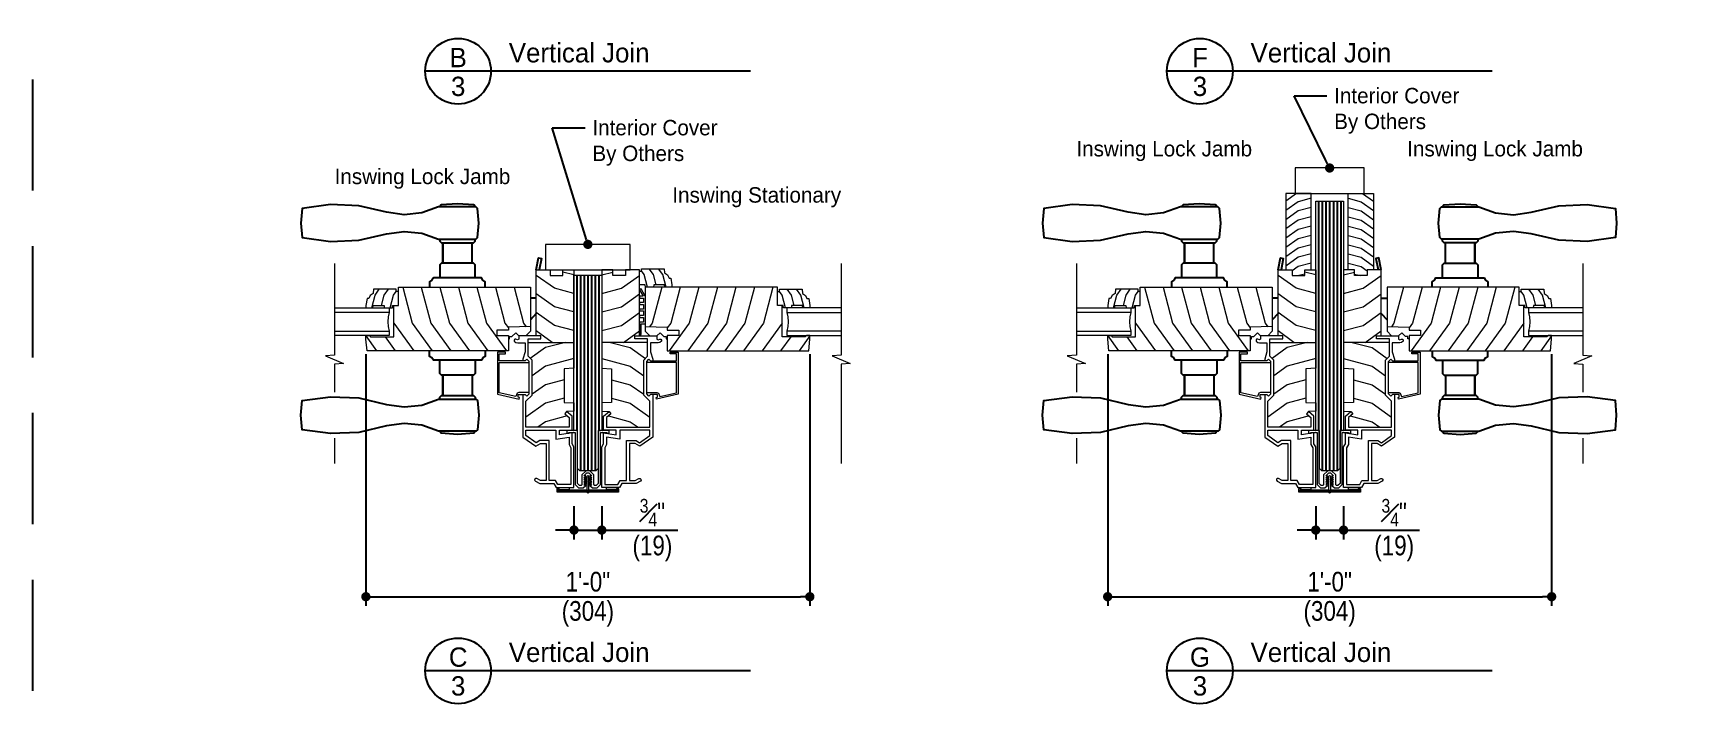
# Model space of a CAD drawing. Extents: x 0 to 204, y 0 to 88.
# Drawn here: x 68 to 112.33, y 30.95 to 49.26 of the extents above; entities that cross this region are included whole.
import ezdxf
from ezdxf.enums import TextEntityAlignment as Align

# ---------------------------------------------------------------- set-up
doc = ezdxf.new("R2010")
doc.units = 0
doc.header["$LTSCALE"] = 6
doc.header["$MEASUREMENT"] = 0
doc.linetypes.add('DASHED', pattern=[0.75, 0.5, -0.25])
doc.layers.get('0').update_dxf_attribs({"linetype": 'CONTINUOUS'})
doc.layers.get('Defpoints').update_dxf_attribs({"linetype": 'CONTINUOUS'})
for name, color, linetype in [('A-ANNO-DIMS', 3, 'CONTINUOUS'), ('A-ANNO-TEXT', 4, 'CONTINUOUS'), ('A-DETL-MBND', 8, 'CONTINUOUS')]:
    doc.layers.add(name, color=color, linetype=linetype)
doc.layers.add('A-DETL-MCUT', color=6, linetype='CONTINUOUS', lineweight=20)
doc.layers.add('A-DETL-PATT', color=8, linetype='CONTINUOUS', lineweight=5)
doc.layers.add('PLOT VIEW', color=1, linetype='DASHED', plot=False)
doc.styles.add('ADF Text', font='FRABK.TTF', dxfattribs={"width": 0.85})
doc.dimstyles.new('1 1_2 inches equals 1 foot', dxfattribs={"dimtxt": 0.53125, "dimasz": 0.25, "dimexe": 0.25, "dimexo": 0.5, "dimgap": 0.125, "dimtad": 1, "dimdec": 6, "dimzin": 3, "dimdsep": 46, "dimlunit": 4, "dimtxsty": 'ADF Text', "dimblk": 'DOT', "dimcen": 0, "dimclrd": 256, "dimclre": 256, "dimclrt": 256, "dimadec": 0, "dimazin": 0, "dimtfac": 0.7, "dimtdec": 6, "dimtix": 1, "dimtmove": 0, "dimatfit": 0, "dimldrblk": 'DOT', "dimfxl": 0, "dimfrac": 1, "dimtolj": 1, "dimtzin": 4, "dimlwd": -1, "dimlwe": -1, "dimarcsym": 0})

# ---------------------------------------------------------------- blocks, each defined once
blk = doc.blocks.new('Breakline With Space 1')
at = {"layer": 'A-DETL-MCUT'}
for points in [[(0, 2.593), (0, 0.124), (-0.244, 0.102), (0.244, -0.102), (0, -0.124), (0, -0.876)], [(0, -2.123), (0, -2.802)]]:
    blk.add_lwpolyline(points, dxfattribs=at)
blk = doc.blocks.new('400 Series Doors 4.5625 LVL')
at = {"layer": 'A-DETL-MBND'}
for p, q in [((0, 0.2), (-5.275, 0.2)), ((0, 0.1), (-5.275, 0.1)), ((0, 0), (-5.275, 0)), ((0, 0.3), (-4.187, 0.3)), ((0, -0.1), (-5.275, -0.1)), ((0, -0.2), (-5.275, -0.2)), ((0, -0.3), (-4.187, -0.3))]:
    blk.add_line(p, q, dxfattribs=at)
at = {"layer": 'A-DETL-MCUT'}
blk.add_line((-5.814, -0.796), (-5.814, -0.811), dxfattribs=at)
for points in [[(-5.766, -0.781, -1), (-5.766, -0.828), (-5.849, -0.828, -0.414214), (-5.856, -0.821), (-5.856, -0.029, 0.346802), (-5.862, -0.022, -0.78843), (-5.862, 0.022, 0.346802), (-5.856, 0.029), (-5.856, 0.821, -0.414214), (-5.849, 0.828), (-5.766, 0.828, -1), (-5.766, 0.781)], [(-5.623, 0.02, 0.667674), (-5.62, 0.033), (-5.637, 0.045, -1), (-5.62, 0.069), (-5.551, 0.02)], [(-5.514, 0.02, 0.667674), (-5.511, 0.033), (-5.528, 0.045, -1), (-5.511, 0.069), (-5.442, 0.02)], [(-5.623, -0.02, -0.667674), (-5.62, -0.033), (-5.637, -0.045, 1), (-5.62, -0.069), (-5.551, -0.02)], [(-5.514, -0.02, -0.667674), (-5.511, -0.033), (-5.528, -0.045, 1), (-5.511, -0.069), (-5.442, -0.02)]]:
    blk.add_lwpolyline(points, format="xyb", dxfattribs=at)
for points in [[(-5.815, -0.796), (-5.815, 0.797, 1), (-5.846, 0.797), (-5.846, -0.796, 1)], [(-5.766, -0.781, -1), (-5.766, -0.818), (-5.808, -0.818, -0.414214), (-5.814, -0.811), (-5.814, 0.811, -0.414214), (-5.807, 0.818), (-5.766, 0.818, -1), (-5.766, 0.781), (-5.789, 0.781), (-5.789, 0.027, 0.414214), (-5.782, 0.02), (-5.426, 0.02, -1), (-5.426, -0.02), (-5.782, -0.02, 0.414214), (-5.789, -0.027), (-5.789, -0.781), (-5.785, -0.781)], [(-4.212, 0.28, 0.414214), (-4.187, 0.305), (-4.187, 0.375), (-4.197, 0.375), (-4.187, 0.387), (-4.187, 0.545, 0.414214), (-4.212, 0.57), (-4.242, 0.57, 0.414214), (-4.267, 0.545), (-4.267, 0.51), (-4.247, 0.51), (-4.247, 0.387), (-4.237, 0.375), (-4.247, 0.375), (-4.247, 0.34), (-5.646, 0.34), (-5.736, 0.25), (-5.736, 0.128), (-5.675, 0.057, 0.69689), (-5.666, 0.06), (-5.666, 0.105), (-5.625, 0.057, 0.69689), (-5.616, 0.06), (-5.616, 0.105), (-5.575, 0.057, 0.69689), (-5.566, 0.06), (-5.566, 0.105), (-5.525, 0.057, 0.69689), (-5.516, 0.06), (-5.516, 0.105), (-5.475, 0.057, 0.69689), (-5.466, 0.06), (-5.466, 0.105), (-5.425, 0.057, 0.69689), (-5.416, 0.06), (-5.416, 0.105), (-5.336, 0.025), (-5.336, -0.025), (-5.416, -0.105), (-5.416, -0.06, 0.69689), (-5.425, -0.057), (-5.466, -0.105), (-5.466, -0.06, 0.69689), (-5.475, -0.057), (-5.516, -0.105), (-5.516, -0.06, 0.69689), (-5.525, -0.057), (-5.566, -0.105), (-5.566, -0.06, 0.69689), (-5.575, -0.057), (-5.616, -0.105), (-5.616, -0.06, 0.69689), (-5.625, -0.057), (-5.666, -0.105), (-5.666, -0.06, 0.69689), (-5.675, -0.057), (-5.736, -0.128), (-5.736, -0.25), (-5.646, -0.34), (-4.247, -0.34), (-4.247, -0.375), (-4.237, -0.375), (-4.247, -0.387), (-4.247, -0.51), (-4.267, -0.51), (-4.267, -0.545, 0.414214), (-4.242, -0.57), (-4.212, -0.57, 0.414214), (-4.187, -0.545), (-4.187, -0.387), (-4.197, -0.375), (-4.187, -0.375), (-4.187, -0.305, 0.414214), (-4.212, -0.28), (-5.621, -0.28), (-5.676, -0.225), (-5.676, -0.19, -0.414214), (-5.651, -0.165), (-5.391, -0.165), (-5.276, -0.05), (-5.276, 0.05), (-5.391, 0.165), (-5.651, 0.165, -0.414214), (-5.676, 0.19), (-5.676, 0.225), (-5.621, 0.28)]]:
    blk.add_lwpolyline(points, format="xyb", close=True, dxfattribs=at)
for points in [[(-5.731, 0.506), (-5.789, 0.506), (-5.789, 0.781), (-5.731, 0.781)], [(-4.187, 0.278), (-4.187, 0.375), (0, 0.375), (0, -0.375), (-4.187, -0.375), (-4.187, -0.278), (-5.212, -0.278), (-5.275, -0.215), (-5.275, 0.215), (-5.212, 0.278)], [(-5.731, -0.781), (-5.789, -0.781), (-5.789, -0.506), (-5.731, -0.506)]]:
    blk.add_lwpolyline(points, close=True, dxfattribs=at)
blk.add_lwpolyline([(-4.187, -0.28), (-4.187, -0.34)], dxfattribs=at)
blk = doc.blocks.new('3_4 Glass-flat-4')
at = {"layer": 'A-DETL-MCUT'}
for p, q in [((0, -0.125), (1.469, -0.125)), ((1.469, -0.625), (0, -0.625))]:
    blk.add_line(p, q, dxfattribs=at)
blk.add_lwpolyline([(1.469, 0), (0, 0), (0, -0.125), (0.027, -0.247), (0.036, -0.375), (0.027, -0.503), (0, -0.625), (0, -0.75), (1.469, -0.75)], dxfattribs=at)
at = {"layer": 'A-DETL-MCUT', "const_width": 0.0000001}
for points in [[(0.186, -0.625), (0.186, -0.586), (0.067, -0.538), (0.067, -0.212), (0.186, -0.164), (0.186, -0.125)], [(0.375, -0.125), (0.375, -0.625)]]:
    blk.add_lwpolyline(points, dxfattribs=at)
blk = doc.blocks.new('400 Series Door Glass Stop-flat-5')
at = {"layer": 'A-DETL-MCUT'}
blk.add_lwpolyline([(0.758, -0.102), (0.797, -0.19), (0.844, -0.19), (0.875, -0.376), (0.875, -0.438), (0.684, -0.438), (0.679, -0.376), (0.383, -0.376), (0.378, -0.438), (0.161, -0.438), (0.156, -0.376), (0, -0.376), (0, 0), (0.057, 0), (0.057, 0.062), (0.667, 0.062), (0.677, -0.048), (0.758, -0.102)], dxfattribs=at)
at = {"layer": 'A-DETL-PATT'}
for points in [[(0.218, -0.438), (0.128, -0.097), (0.057, 0.002)], [(0.451, -0.376), (0.378, -0.097), (0.264, 0.062)], [(0.718, -0.438), (0.628, -0.097), (0.514, 0.062)]]:
    blk.add_lwpolyline(points, dxfattribs=at)
blk = doc.blocks.new('400 Series Inswing Stile Rail')
at = {"layer": 'A-DETL-MCUT'}
blk.add_lwpolyline([(3.688, -1.337), (3.688, -0.494), (3.563, -0.494), (3.563, 0), (0, 0), (0, -1.063), (0.594, -1.073), (0.594, -1.157), (0.907, -1.162), (0.907, -1.301), (0.594, -1.306), (0.594, -1.719), (4.407, -1.719), (4.438, -1.4), (4.438, -1.306), (4.344, -1.306), (4.313, -1.337)], close=True, dxfattribs=at)
blk.add_lwpolyline([(0, -1.063), (0, -1.188), (0.123, -1.313), (0.313, -1.313), (0.398, -1.227), (0.5, -1.331), (0.563, -1.331), (0.563, -1.393), (0.594, -1.393)], dxfattribs=at)
at = {"layer": 'A-DETL-PATT'}
for points in [[(0.444, 0), (0.188, -0.965), (0.117, -1.065)], [(0.944, 0), (0.688, -0.965), (0.594, -1.097)], [(1.444, 0), (1.188, -0.965), (0.649, -1.719)], [(1.944, 0), (1.688, -0.965), (1.149, -1.719)], [(2.444, 0), (2.188, -0.965), (1.649, -1.719)], [(2.944, 0), (2.688, -0.965), (2.149, -1.719)], [(3.444, 0), (3.188, -0.965), (2.649, -1.719)], [(3.688, -0.965), (3.149, -1.719)], [(4.438, -1.315), (4.149, -1.719)], [(3.922, -1.337), (3.649, -1.719)]]:
    blk.add_lwpolyline(points, dxfattribs=at)
at = {"layer": 'A-DETL-MCUT'}
for name, p in [('400 Series Door Glass Stop-flat-5', (3.563, -0.118)), ('3_4 Glass-flat-4', (3.813, -0.556))]:
    blk.add_blockref(name, p, dxfattribs=at)
blk = doc.blocks.new('400 Series Stile Rail-flat-2')
at = {"layer": 'A-DETL-MCUT'}
for points in [[(-0.156, -1.313), (-0.156, 0.469), (-0.532, 0.469), (-0.532, 0.313), (-0.874, 0.313), (-0.874, 0.469), (-1.172, 0.469), (-1.172, -2.186), (-0.906, -2.2), (-0.906, -3.107), (-1.172, -3.121), (-1.172, -3.341), (-0.974, -3.356)], [(0.203, -2.89), (0.203, -4.044), (-0.148, -4.289), (-0.27, -4.219), (-0.422, -4.219), (-0.422, -5.219), (-0.27, -5.219), (-0.171, -5.162), (-0.14, -5.157), (-0.115, -5.176), (-0.112, -5.207), (-0.131, -5.231), (-0.248, -5.299), (-0.629, -5.299), (-0.691, -5.406), (-1.172, -5.406), (-1.172, -4.309), (-1.122, -4.223), (-1.122, -3.929), (-0.785, -3.982), (-0.785, -3.855), (-1.122, -3.855), (-1.122, -3.475), (-0.974, -3.356), (-0.924, -3.419), (-1.042, -3.513), (-1.042, -3.779), (0.123, -3.779), (0.123, -3.071), (-0.041, -2.908), (-0.041, -1.967), (0.063, -1.864), (0.063, -1.393), (-0.281, -1.393), (-0.281, -1.313), (0.313, -1.313), (0.313, -1.403), (0.347, -1.423), (0.392, -1.397), (0.423, -1.397), (0.438, -1.424), (0.438, -1.452), (0.393, -1.489), (0.344, -1.5), (0.143, -1.5), (0.143, -1.744), (0.203, -1.938), (0.203, -1.984)], [(0.063, -1.487), (-1.172, -1.487)], [(0.039, -2.843), (0.315, -2.843), (0.358, -2.861), (0.394, -2.951), (0.844, -2.85), (0.844, -2.031), (0.039, -2.031), (0.039, -2), (0.101, -1.939), (0.146, -1.984), (0.844, -1.984), (0.844, -1.797), (0.672, -1.797), (0.672, -1.75), (0.891, -1.75), (0.891, -2.887), (0.307, -3.019), (0.298, -2.976), (0.328, -2.969), (0.328, -2.89), (0.146, -2.89), (0.101, -2.936), (0.039, -2.875), (0.039, -2.031)]]:
    blk.add_lwpolyline(points, dxfattribs=at)
blk.add_lwpolyline([(-0.675, -5.219), (-0.502, -5.219), (-0.502, -4.139), (-0.248, -4.139), (-0.152, -4.195), (0.123, -4.002), (0.123, -3.859), (-0.685, -3.859), (-0.685, -4.099), (-1.042, -4.043), (-1.042, -4.244), (-1.092, -4.331), (-1.092, -5.326), (-0.737, -5.326)], close=True, dxfattribs=at)
at = {"layer": 'A-DETL-PATT'}
for points in [[(-1.172, 0.332), (-0.874, 0.411)], [(-1.172, -0.168), (-0.643, -0.028), (-0.156, 0.32)], [(-1.172, -0.668), (-0.643, -0.528), (-0.156, -0.18)], [(-1.172, -1.168), (-0.643, -1.028), (-0.156, -0.68)], [(-0.585, -1.487), (-0.156, -1.18)], [(-0.94, -1.487), (-0.404, -1.629), (0.005, -1.921)], [(-1.172, -1.925), (-0.404, -2.129), (-0.041, -2.389)], [(-0.906, -2.496), (-0.404, -2.629), (-0.041, -2.889)], [(-0.906, -2.996), (-0.404, -3.129), (0.123, -3.506)], [(-0.992, -3.473), (-0.404, -3.629), (-0.194, -3.779)]]:
    blk.add_lwpolyline(points, dxfattribs=at)
at = {"layer": 'A-DETL-MCUT'}
blk.add_blockref('400 Series Inswing Stile Rail', (0, 0), dxfattribs=at)
blk = doc.blocks.new('400 Series Door Glass Stop-flat-6')
at = {"layer": 'A-DETL-MCUT'}
blk.add_lwpolyline([(0.758, -0.102), (0.797, -0.19), (0.844, -0.19), (0.875, -0.376), (0.875, -0.438), (0.684, -0.438), (0.679, -0.376), (0.383, -0.376), (0.378, -0.438), (0.161, -0.438), (0.156, -0.376), (0, -0.376), (0, 0), (0.057, 0), (0.057, 0.062), (0.667, 0.062), (0.677, -0.048), (0.758, -0.102)], dxfattribs=at)
at = {"layer": 'A-DETL-PATT'}
for points in [[(0.218, -0.438), (0.128, -0.097), (0.057, 0.002)], [(0.451, -0.376), (0.378, -0.097), (0.264, 0.062)], [(0.718, -0.438), (0.628, -0.097), (0.514, 0.062)]]:
    blk.add_lwpolyline(points, dxfattribs=at)
blk = doc.blocks.new('400 Series Inswing Door Stat. Frame-flat-1')
at = {"layer": 'A-DETL-MCUT'}
blk.add_lwpolyline([(1.172, -0.709), (1.059, -0.513), (1.016, -0.538), (1.115, -0.71), (1.016, -0.71), (1.016, -0.76), (1.123, -0.76), (1.123, -0.885), (1.016, -0.885), (1.016, -0.935), (1.123, -0.935), (1.123, -1.06), (1.016, -1.06), (1.016, -1.11), (1.123, -1.11), (1.123, -1.235), (1.016, -1.235), (1.016, -1.285), (1.123, -1.285), (1.123, -1.41), (1.016, -1.41), (1.016, -1.745), (1.066, -1.745), (1.066, -1.46), (1.172, -1.46)], dxfattribs=at)
for name, p in [('400 Series Stile Rail-flat-2', (1.172, -0.469)), ('400 Series Door Glass Stop-flat-6', (1.016, -0.031))]:
    blk.add_blockref(name, p, dxfattribs=at)
blk = doc.blocks.new('Breakline 1')
at = {"layer": 'A-DETL-MCUT'}
blk.add_lwpolyline([(2.593, 0), (0.124, 0), (0.102, 0.244), (-0.102, -0.244), (-0.124, 0), (-2.802, 0)], dxfattribs=at)
blk = doc.blocks.new('_DOT')
at = {"color": 0, "linetype": 'ByBlock'}
blk.add_line((-0.5, 0), (-1, 0), dxfattribs=at)
at = {"color": 0, "linetype": 'ByBlock', "const_width": 0.5}
blk.add_lwpolyline([(-0.25, 0, 1), (0.25, 0, 1)], format="xyb", close=True, dxfattribs=at)
blk = doc.blocks.new('*D98')
at = {"layer": 'A-ANNO-DIMS', "linetype": 'ByBlock', "transparency": 16777216}
for p, q in [((82.589, 36.486), (82.589, 35.59)), ((83.339, 36.486), (83.339, 35.59)), ((82.339, 35.84), (82.089, 35.84)), ((82.589, 35.84), (83.339, 35.84)), ((83.589, 35.84), (85.39, 35.84))]:
    blk.add_line(p, q, dxfattribs=at)
at = {"layer": 'Defpoints', "color": 0, "transparency": 16777216}
for p in [(82.589, 36.986), (83.339, 36.986), (83.339, 35.84)]:
    blk.add_point(p, dxfattribs=at)
at = {"layer": 'A-ANNO-DIMS', "transparency": 16777216, "xscale": 0.25, "yscale": 0.25, "zscale": 0.25}
blk.add_blockref('_DOT', (82.589, 35.84), dxfattribs=at)
at = {"layer": 'A-ANNO-DIMS', "transparency": 16777216, "xscale": 0.25, "yscale": 0.25, "zscale": 0.25, "rotation": 180}
blk.add_blockref('_DOT', (83.339, 35.84), dxfattribs=at)
at = {"layer": 'A-ANNO-DIMS', "transparency": 16777216, "insert": (84.704, 35.84), "char_height": 0.53125, "attachment_point": 5, "style": 'ADF Text'}
blk.add_mtext('\\A1;{\\H0.700000x;\\S3#4;}"\\P\\f [;\\fFranklin Gothic Book;(19)\\f]', dxfattribs=at)
blk = doc.blocks.new('*D99')
at = {"layer": 'A-ANNO-DIMS', "linetype": 'ByBlock', "transparency": 16777216}
for p, q in [((76.979, 40.586), (76.979, 33.792)), ((88.949, 40.586), (88.949, 33.792)), ((77.229, 34.042), (88.699, 34.042))]:
    blk.add_line(p, q, dxfattribs=at)
at = {"layer": 'Defpoints', "color": 0, "transparency": 16777216}
for p in [(76.979, 41.086), (88.949, 41.086), (88.949, 34.042)]:
    blk.add_point(p, dxfattribs=at)
at = {"layer": 'A-ANNO-DIMS', "transparency": 16777216, "xscale": 0.25, "yscale": 0.25, "zscale": 0.25, "rotation": 180}
blk.add_blockref('_DOT', (76.979, 34.042), dxfattribs=at)
at = {"layer": 'A-ANNO-DIMS', "transparency": 16777216, "xscale": 0.25, "yscale": 0.25, "zscale": 0.25}
blk.add_blockref('_DOT', (88.949, 34.042), dxfattribs=at)
at = {"layer": 'A-ANNO-DIMS', "transparency": 16777216, "attachment_point": 5, "style": 'ADF Text'}
for s, insert, char_height in [('\\A1;1\'-0"', (82.964, 34.443), 0.5312), ('\\A1;\\f [;\\fFranklin Gothic Book;(304)\\f]', (82.964, 33.579), 0.53125)]:
    blk.add_mtext(s, dxfattribs=dict(at, insert=insert, char_height=char_height))
blk = doc.blocks.new('AW Mull Detail Tag')
at = {"layer": 'A-ANNO-TEXT'}
blk.add_line((8.771, 0), (0, 0), dxfattribs=at)
blk.add_circle((0.886, 0), 0.886, dxfattribs=at)
blk = doc.blocks.new('Vertical Join Tag')
at = {"layer": 'A-ANNO-TEXT'}
blk.add_blockref('AW Mull Detail Tag', (0, 0), dxfattribs=at)
at = {"layer": 'A-ANNO-TEXT', "insert": (2.254, 0.232), "char_height": 0.52083, "width": 7.63397, "attachment_point": 7, "line_spacing_factor": 1.04, "style": 'ADF Text'}
blk.add_mtext('{\\W1;Vertical Join}', dxfattribs=at)
blk = doc.blocks.new('400 Series Doors 6.5625 LVL')
at = {"layer": 'A-DETL-MBND'}
for p, q in [((0, 0.2), (-7.275, 0.2)), ((0, 0.1), (-7.275, 0.1)), ((0, 0), (-7.275, 0)), ((0, 0.3), (-6.187, 0.3)), ((0, -0.1), (-7.275, -0.1)), ((0, -0.2), (-7.275, -0.2)), ((0, -0.3), (-6.187, -0.3))]:
    blk.add_line(p, q, dxfattribs=at)
at = {"layer": 'A-DETL-MCUT'}
blk.add_line((-7.814, -0.796), (-7.814, -0.811), dxfattribs=at)
for points in [[(-7.766, -0.781, -1), (-7.766, -0.828), (-7.849, -0.828, -0.414214), (-7.856, -0.821), (-7.856, -0.029, 0.346802), (-7.862, -0.022, -0.78843), (-7.862, 0.022, 0.346802), (-7.856, 0.029), (-7.856, 0.821, -0.414214), (-7.849, 0.828), (-7.766, 0.828, -1), (-7.766, 0.781)], [(-7.623, 0.02, 0.667674), (-7.62, 0.033), (-7.637, 0.045, -1), (-7.62, 0.069), (-7.551, 0.02)], [(-7.514, 0.02, 0.667674), (-7.511, 0.033), (-7.528, 0.045, -1), (-7.511, 0.069), (-7.442, 0.02)], [(-7.623, -0.02, -0.667674), (-7.62, -0.033), (-7.637, -0.045, 1), (-7.62, -0.069), (-7.551, -0.02)], [(-7.514, -0.02, -0.667674), (-7.511, -0.033), (-7.528, -0.045, 1), (-7.511, -0.069), (-7.442, -0.02)]]:
    blk.add_lwpolyline(points, format="xyb", dxfattribs=at)
for points in [[(-7.815, -0.796), (-7.815, 0.797, 1), (-7.846, 0.797), (-7.846, -0.796, 1)], [(-7.766, -0.781, -1), (-7.766, -0.818), (-7.808, -0.818, -0.414214), (-7.814, -0.811), (-7.814, 0.811, -0.414214), (-7.807, 0.818), (-7.766, 0.818, -1), (-7.766, 0.781), (-7.789, 0.781), (-7.789, 0.027, 0.414214), (-7.782, 0.02), (-7.426, 0.02, -1), (-7.426, -0.02), (-7.782, -0.02, 0.414214), (-7.789, -0.027), (-7.789, -0.781), (-7.785, -0.781)], [(-6.212, 0.28, 0.414214), (-6.187, 0.305), (-6.187, 0.375), (-6.197, 0.375), (-6.187, 0.387), (-6.187, 0.545, 0.414214), (-6.212, 0.57), (-6.242, 0.57, 0.414214), (-6.267, 0.545), (-6.267, 0.51), (-6.247, 0.51), (-6.247, 0.387), (-6.237, 0.375), (-6.247, 0.375), (-6.247, 0.34), (-7.646, 0.34), (-7.736, 0.25), (-7.736, 0.128), (-7.675, 0.057, 0.69689), (-7.666, 0.06), (-7.666, 0.105), (-7.625, 0.057, 0.69689), (-7.616, 0.06), (-7.616, 0.105), (-7.575, 0.057, 0.69689), (-7.566, 0.06), (-7.566, 0.105), (-7.525, 0.057, 0.69689), (-7.516, 0.06), (-7.516, 0.105), (-7.475, 0.057, 0.69689), (-7.466, 0.06), (-7.466, 0.105), (-7.425, 0.057, 0.69689), (-7.416, 0.06), (-7.416, 0.105), (-7.336, 0.025), (-7.336, -0.025), (-7.416, -0.105), (-7.416, -0.06, 0.69689), (-7.425, -0.057), (-7.466, -0.105), (-7.466, -0.06, 0.69689), (-7.475, -0.057), (-7.516, -0.105), (-7.516, -0.06, 0.69689), (-7.525, -0.057), (-7.566, -0.105), (-7.566, -0.06, 0.69689), (-7.575, -0.057), (-7.616, -0.105), (-7.616, -0.06, 0.69689), (-7.625, -0.057), (-7.666, -0.105), (-7.666, -0.06, 0.69689), (-7.675, -0.057), (-7.736, -0.128), (-7.736, -0.25), (-7.646, -0.34), (-6.247, -0.34), (-6.247, -0.375), (-6.237, -0.375), (-6.247, -0.387), (-6.247, -0.51), (-6.267, -0.51), (-6.267, -0.545, 0.414214), (-6.242, -0.57), (-6.212, -0.57, 0.414214), (-6.187, -0.545), (-6.187, -0.387), (-6.197, -0.375), (-6.187, -0.375), (-6.187, -0.305, 0.414214), (-6.212, -0.28), (-7.621, -0.28), (-7.676, -0.225), (-7.676, -0.19, -0.414214), (-7.651, -0.165), (-7.391, -0.165), (-7.276, -0.05), (-7.276, 0.05), (-7.391, 0.165), (-7.651, 0.165, -0.414214), (-7.676, 0.19), (-7.676, 0.225), (-7.621, 0.28)]]:
    blk.add_lwpolyline(points, format="xyb", close=True, dxfattribs=at)
for points in [[(-7.731, 0.506), (-7.789, 0.506), (-7.789, 0.781), (-7.731, 0.781)], [(-6.187, 0.278), (-6.187, 0.375), (0, 0.375), (0, -0.375), (-6.187, -0.375), (-6.187, -0.278), (-7.212, -0.278), (-7.275, -0.215), (-7.275, 0.215), (-7.212, 0.278)], [(-7.731, -0.781), (-7.789, -0.781), (-7.789, -0.506), (-7.731, -0.506)]]:
    blk.add_lwpolyline(points, close=True, dxfattribs=at)
blk.add_lwpolyline([(-6.187, -0.28), (-6.187, -0.34)], dxfattribs=at)
blk = doc.blocks.new('400 Series DHG EJ')
at = {"layer": 'A-DETL-MCUT'}
blk.add_lwpolyline([(2.061, -0.165), (0, -0.165), (0, 0), (-0.156, 0), (-0.156, 0.342), (0, 0.342), (0, 0.515), (2.061, 0.515)], close=True, dxfattribs=at)
at = {"layer": 'A-DETL-PATT'}
for points in [[(0.18, 0.515), (0.089, 0.165), (-0.029, 0)], [(0.428, 0.515), (0.339, 0.165), (0.103, -0.165)], [(0.679, 0.515), (0.589, 0.165), (0.353, -0.165)], [(0.93, 0.515), (0.839, 0.165), (0.603, -0.165)], [(1.18, 0.515), (1.089, 0.165), (0.853, -0.165)], [(1.43, 0.515), (1.339, 0.165), (1.103, -0.165)], [(1.68, 0.515), (1.589, 0.165), (1.353, -0.165)], [(1.93, 0.515), (1.839, 0.165), (1.603, -0.165)], [(-0.115, 0.342), (-0.156, 0.184)], [(2.061, 0.125), (1.853, -0.165)]]:
    blk.add_lwpolyline(points, dxfattribs=at)
blk = doc.blocks.new('*D116')
at = {"layer": 'A-ANNO-DIMS', "linetype": 'ByBlock', "transparency": 16777216}
for p, q in [((102.589, 36.486), (102.589, 35.59)), ((103.339, 36.486), (103.339, 35.59)), ((102.339, 35.84), (102.089, 35.84)), ((102.589, 35.84), (103.339, 35.84)), ((103.589, 35.84), (105.39, 35.84))]:
    blk.add_line(p, q, dxfattribs=at)
at = {"layer": 'Defpoints', "color": 0, "transparency": 16777216}
for p in [(102.589, 36.986), (103.339, 36.986), (103.339, 35.84)]:
    blk.add_point(p, dxfattribs=at)
at = {"layer": 'A-ANNO-DIMS', "transparency": 16777216, "xscale": 0.25, "yscale": 0.25, "zscale": 0.25}
blk.add_blockref('_DOT', (102.589, 35.84), dxfattribs=at)
at = {"layer": 'A-ANNO-DIMS', "transparency": 16777216, "xscale": 0.25, "yscale": 0.25, "zscale": 0.25, "rotation": 180}
blk.add_blockref('_DOT', (103.339, 35.84), dxfattribs=at)
at = {"layer": 'A-ANNO-DIMS', "transparency": 16777216, "insert": (104.704, 35.84), "char_height": 0.53125, "attachment_point": 5, "style": 'ADF Text'}
blk.add_mtext('\\A1;{\\H0.700000x;\\S3#4;}"\\P\\f [;\\fFranklin Gothic Book;(19)\\f]', dxfattribs=at)
blk = doc.blocks.new('*D117')
at = {"layer": 'A-ANNO-DIMS', "linetype": 'ByBlock', "transparency": 16777216}
for p, q in [((96.979, 40.586), (96.979, 33.792)), ((108.949, 40.586), (108.949, 33.792)), ((97.229, 34.042), (108.699, 34.042))]:
    blk.add_line(p, q, dxfattribs=at)
at = {"layer": 'Defpoints', "color": 0, "transparency": 16777216}
for p in [(96.979, 41.086), (108.949, 41.086), (108.949, 34.042)]:
    blk.add_point(p, dxfattribs=at)
at = {"layer": 'A-ANNO-DIMS', "transparency": 16777216, "xscale": 0.25, "yscale": 0.25, "zscale": 0.25, "rotation": 180}
blk.add_blockref('_DOT', (96.979, 34.042), dxfattribs=at)
at = {"layer": 'A-ANNO-DIMS', "transparency": 16777216, "xscale": 0.25, "yscale": 0.25, "zscale": 0.25}
blk.add_blockref('_DOT', (108.949, 34.042), dxfattribs=at)
at = {"layer": 'A-ANNO-DIMS', "transparency": 16777216, "attachment_point": 5, "style": 'ADF Text'}
for s, insert, char_height in [('\\A1;1\'-0"', (102.964, 34.443), 0.5312), ('\\A1;\\f [;\\fFranklin Gothic Book;(304)\\f]', (102.964, 33.579), 0.53125)]:
    blk.add_mtext(s, dxfattribs=dict(at, insert=insert, char_height=char_height))
blk = doc.blocks.new('400 Series Join Details')
at = {"layer": 'PLOT VIEW'}
blk.add_lwpolyline([(0, 88), (68, 88), (68, 0), (0, 0)], close=True, dxfattribs=at)
blk = doc.blocks.new('400 Series Inswing Hinged Door Handle-flat-1')
at = {"layer": 'A-DETL-MBND'}
for p, q in [((1.574, -0.65), (1.574, -1.2)), ((2.364, -1.2), (2.364, -0.65))]:
    blk.add_line(p, q, dxfattribs=at)
for points in [[(1.219, 0), (1.219, -0.15), (1.281, -0.188), (1.319, -0.25), (2.619, -0.25), (2.657, -0.188), (2.719, -0.15), (2.719, 0)], [(1.494, -0.25), (1.494, -0.605), (1.539, -0.65), (2.399, -0.65), (2.444, -0.605), (2.444, -0.25)], [(1.574, -0.65), (1.574, -1.2)], [(2.364, -0.65), (2.364, -1.2)], [(2.444, -1.3), (2.444, -1.245), (2.399, -1.2), (1.539, -1.2), (1.494, -1.245), (1.494, -1.3)], [(1.484, -2.166), (1.532, -2.222), (1.969, -2.254), (2.406, -2.222), (2.454, -2.166)]]:
    blk.add_lwpolyline(points, dxfattribs=at)
blk.add_lwpolyline([(5.396, -1.235), (4.63, -1.268), (3.882, -1.441), (3.406, -1.508), (2.929, -1.46), (2.476, -1.3), (1.47, -1.3), (1.425, -1.341), (1.391, -1.733), (1.425, -2.125), (1.47, -2.166), (2.476, -2.166), (2.929, -2.006), (3.406, -1.958), (3.882, -2.025), (4.63, -2.198), (5.396, -2.231), (6.157, -2.125), (6.191, -1.733), (6.157, -1.341)], close=True, dxfattribs=at)
blk = doc.blocks.new('400 Series Inswing Hinged Door Handle-flat-2')
at = {"layer": 'A-DETL-MBND'}
for p, q in [((1.574, 0.65), (1.574, 1.2)), ((2.364, 1.2), (2.364, 0.65))]:
    blk.add_line(p, q, dxfattribs=at)
blk.add_lwpolyline([(5.396, 1.235), (4.63, 1.268), (3.882, 1.441), (3.406, 1.508), (2.929, 1.46), (2.476, 1.3), (1.47, 1.3), (1.425, 1.341), (1.391, 1.733), (1.425, 2.125), (1.47, 2.166), (2.476, 2.166), (2.929, 2.006), (3.406, 1.958), (3.882, 2.025), (4.63, 2.198), (5.396, 2.231), (6.157, 2.125), (6.191, 1.733), (6.157, 1.341)], close=True, dxfattribs=at)
for points in [[(1.484, 2.166), (1.532, 2.222), (1.969, 2.254), (2.406, 2.222), (2.454, 2.166)], [(2.444, 1.3), (2.444, 1.245), (2.399, 1.2), (1.539, 1.2), (1.494, 1.245), (1.494, 1.3)], [(1.574, 0.65), (1.574, 1.2)], [(2.364, 0.65), (2.364, 1.2)], [(1.494, 0.25), (1.494, 0.605), (1.539, 0.65), (2.399, 0.65), (2.444, 0.605), (2.444, 0.25)], [(1.219, 0), (1.219, 0.15), (1.281, 0.188), (1.319, 0.25), (2.619, 0.25), (2.657, 0.188), (2.719, 0.15), (2.719, 0)]]:
    blk.add_lwpolyline(points, dxfattribs=at)
blk = doc.blocks.new('3_4 Glass-flat-6')
at = {"layer": 'A-DETL-MCUT'}
for p, q in [((0, -0.125), (1.469, -0.125)), ((1.469, -0.625), (0, -0.625))]:
    blk.add_line(p, q, dxfattribs=at)
blk.add_lwpolyline([(1.469, 0), (0, 0), (0, -0.125), (0.027, -0.247), (0.036, -0.375), (0.027, -0.503), (0, -0.625), (0, -0.75), (1.469, -0.75)], dxfattribs=at)
at = {"layer": 'A-DETL-MCUT', "const_width": 0.0000001}
for points in [[(0.186, -0.625), (0.186, -0.586), (0.067, -0.538), (0.067, -0.212), (0.186, -0.164), (0.186, -0.125)], [(0.375, -0.125), (0.375, -0.625)]]:
    blk.add_lwpolyline(points, dxfattribs=at)
blk = doc.blocks.new('400 Series Door Glass Stop-flat-9')
at = {"layer": 'A-DETL-MCUT'}
blk.add_lwpolyline([(0.758, -0.102), (0.797, -0.19), (0.844, -0.19), (0.875, -0.376), (0.875, -0.438), (0.684, -0.438), (0.679, -0.376), (0.383, -0.376), (0.378, -0.438), (0.161, -0.438), (0.156, -0.376), (0, -0.376), (0, 0), (0.057, 0), (0.057, 0.062), (0.667, 0.062), (0.677, -0.048), (0.758, -0.102)], dxfattribs=at)
at = {"layer": 'A-DETL-PATT'}
for points in [[(0.218, -0.438), (0.128, -0.097), (0.057, 0.002)], [(0.451, -0.376), (0.378, -0.097), (0.264, 0.062)], [(0.718, -0.438), (0.628, -0.097), (0.514, 0.062)]]:
    blk.add_lwpolyline(points, dxfattribs=at)
blk = doc.blocks.new('400 Series Stile Rail-flat-4')
at = {"layer": 'A-DETL-MCUT'}
for p, q in [((0, -1.063), (0, -1.188)), ((0, -1.188), (0.123, -1.313)), ((0.313, -1.313), (0.398, -1.227)), ((0.5, -1.331), (0.398, -1.227)), ((0.563, -1.331), (0.5, -1.331)), ((0.563, -1.393), (0.563, -1.331)), ((0.594, -1.393), (0.563, -1.393))]:
    blk.add_line(p, q, dxfattribs=at)
for points in [[(-0.156, -1.313), (-0.156, 0.469), (-0.532, 0.469), (-0.532, 0.313), (-0.874, 0.313), (-0.874, 0.469), (-1.172, 0.469), (-1.172, -2.186), (-0.906, -2.2), (-0.906, -3.107), (-1.172, -3.121), (-1.172, -3.341), (-0.974, -3.356)], [(0.203, -2.89), (0.203, -4.044), (-0.148, -4.289), (-0.27, -4.219), (-0.422, -4.219), (-0.422, -5.219), (-0.27, -5.219), (-0.171, -5.162), (-0.14, -5.157), (-0.115, -5.176), (-0.112, -5.207), (-0.131, -5.231), (-0.248, -5.299), (-0.629, -5.299), (-0.691, -5.406), (-1.172, -5.406), (-1.172, -4.309), (-1.122, -4.223), (-1.122, -3.929), (-0.785, -3.982), (-0.785, -3.855), (-1.122, -3.855), (-1.122, -3.475), (-0.974, -3.356), (-0.924, -3.419), (-1.042, -3.513), (-1.042, -3.779), (0.123, -3.779), (0.123, -3.071), (-0.041, -2.908), (-0.041, -1.967), (0.063, -1.864), (0.063, -1.393), (-0.281, -1.393), (-0.281, -1.313), (0.313, -1.313), (0.313, -1.403), (0.347, -1.423), (0.392, -1.397), (0.423, -1.397), (0.438, -1.424), (0.438, -1.452), (0.393, -1.489), (0.344, -1.5), (0.143, -1.5), (0.143, -1.744), (0.203, -1.938), (0.203, -1.984)], [(0.063, -1.487), (-1.172, -1.487)], [(0.039, -2.843), (0.315, -2.843), (0.358, -2.861), (0.394, -2.951), (0.844, -2.85), (0.844, -2.031), (0.039, -2.031), (0.039, -2), (0.101, -1.939), (0.146, -1.984), (0.844, -1.984), (0.844, -1.797), (0.672, -1.797), (0.672, -1.75), (0.891, -1.75), (0.891, -2.887), (0.307, -3.019), (0.298, -2.976), (0.328, -2.969), (0.328, -2.89), (0.146, -2.89), (0.101, -2.936), (0.039, -2.875), (0.039, -2.031)]]:
    blk.add_lwpolyline(points, dxfattribs=at)
for points in [[(3.688, -1.337), (3.688, -0.494), (3.563, -0.494), (3.563, 0), (0, 0), (0, -1.063), (0.594, -1.073), (0.594, -1.157), (0.907, -1.162), (0.907, -1.301), (0.594, -1.306), (0.594, -1.719), (4.407, -1.719), (4.438, -1.4), (4.438, -1.306), (4.344, -1.306), (4.313, -1.337)], [(-0.675, -5.219), (-0.502, -5.219), (-0.502, -4.139), (-0.248, -4.139), (-0.152, -4.195), (0.123, -4.002), (0.123, -3.859), (-0.685, -3.859), (-0.685, -4.099), (-1.042, -4.043), (-1.042, -4.244), (-1.092, -4.331), (-1.092, -5.326), (-0.737, -5.326)]]:
    blk.add_lwpolyline(points, close=True, dxfattribs=at)
at = {"layer": 'A-DETL-PATT'}
for points in [[(-1.172, 0.332), (-0.874, 0.411)], [(-1.172, -0.168), (-0.643, -0.028), (-0.156, 0.32)], [(0.444, 0), (0.188, -0.965), (0.117, -1.065)], [(0.944, 0), (0.688, -0.965), (0.594, -1.097)], [(1.444, 0), (1.188, -0.965), (0.649, -1.719)], [(1.944, 0), (1.688, -0.965), (1.149, -1.719)], [(2.444, 0), (2.188, -0.965), (1.649, -1.719)], [(2.944, 0), (2.688, -0.965), (2.149, -1.719)], [(3.444, 0), (3.188, -0.965), (2.649, -1.719)], [(-1.172, -0.668), (-0.643, -0.528), (-0.156, -0.18)], [(-1.172, -1.168), (-0.643, -1.028), (-0.156, -0.68)], [(-0.585, -1.487), (-0.156, -1.18)], [(3.688, -0.965), (3.149, -1.719)], [(4.438, -1.315), (4.149, -1.719)], [(-0.94, -1.487), (-0.404, -1.629), (0.005, -1.921)], [(3.922, -1.337), (3.649, -1.719)], [(-1.172, -1.925), (-0.404, -2.129), (-0.041, -2.389)], [(-0.906, -2.496), (-0.404, -2.629), (-0.041, -2.889)], [(-0.906, -2.996), (-0.404, -3.129), (0.123, -3.506)], [(-0.992, -3.473), (-0.404, -3.629), (-0.194, -3.779)]]:
    blk.add_lwpolyline(points, dxfattribs=at)
at = {"layer": 'A-DETL-MCUT'}
for name, p in [('400 Series Door Glass Stop-flat-9', (3.563, -0.118)), ('3_4 Glass-flat-6', (3.813, -0.556))]:
    blk.add_blockref(name, p, dxfattribs=at)
blk = doc.blocks.new('400 Inswing Lock Jamb Flangless')
at = {"layer": 'A-DETL-MBND'}
for points in [[(-1.016, 0), (-0.953, 0.324), (-0.874, 0.309), (-0.934, 0)], [(-1.016, -0.762), (-1.172, -0.762)], [(-1.016, -1.179), (-1.172, -1.348)]]:
    blk.add_lwpolyline(points, dxfattribs=at)
at = {"layer": 'A-DETL-MCUT', "xscale": -1}
for name, p in [('400 Series Inswing Hinged Door Handle-flat-2', (-1.172, -0.469)), ('400 Series Stile Rail-flat-4', (-1.172, -0.469)), ('400 Series Inswing Hinged Door Handle-flat-1', (-1.172, -2.188))]:
    blk.add_blockref(name, p, dxfattribs=at)
blk = doc.blocks.new('400 Series Interior Casing 25')
at = {"layer": 'A-DETL-MCUT', "color": 145}
blk.add_lwpolyline([(0, 0.6875), (-2.282, 0.6875), (-2.282, 0), (0, 0)], close=True, dxfattribs=at)
blk = doc.blocks.new('400 Series Interior Casing 26')
at = {"layer": 'A-DETL-MCUT', "color": 145}
blk.add_lwpolyline([(0, 0.688), (-1.86, 0.688), (-1.86, 0), (0, 0)], close=True, dxfattribs=at)
blk = doc.blocks.new('400s LVL Interior Cover By Others 2')
at = {"layer": 'A-ANNO-TEXT', "color": 145}
for p, q in [((-0.073, 0.239), (-0.961, 3.148)), ((-0.961, 3.148), (-0.073, 3.148))]:
    blk.add_line(p, q, dxfattribs=at)
at = {"layer": 'A-ANNO-TEXT', "color": 145, "xscale": 0.2499999999999996, "yscale": 0.2499999999999996, "zscale": 0.2499999999999996, "rotation": 286.9854453987317}
blk.add_blockref('_DOT', (0, 0), dxfattribs=at)
at = {"layer": 'A-ANNO-TEXT', "color": 145, "insert": (0.121, 3.359), "char_height": 0.41667, "width": 5.27451, "attachment_point": 1, "style": 'ADF Text'}
blk.add_mtext('\\pi-1.25,l1.25,t1.25;{\\W1;Interior Cover\\PBy Others}', dxfattribs=at)

msp = doc.modelspace()

# ---------------------------------------------------------------- linework, layer by layer
at = {"layer": 'A-ANNO-TEXT', "color": 145}
for p, q in [((102.8530759, 45.8335195, 0.0000003), (102.0026404, 47.5601174, 0.0000003)), ((102.0026404, 47.5601174, 0.0000003), (102.8912383, 47.5601174, 0.0000003))]:
    msp.add_line(p, q, dxfattribs=at)

# ---------------------------------------------------------------- block references
for p in [(78.5782052, 48.2190807, -0.0000007), (98.5782052, 48.2190807), (78.5782052, 32.0415345, -0.0000003), (98.5782052, 32.0415345, 0.0000003)]:
    msp.add_blockref('Vertical Join Tag', p)
at = {"layer": 'A-ANNO-TEXT'}
for name, p in [('400 Series Join Details', (68.000002, -0.0000015)), ('400s LVL Interior Cover By Others 2', (82.9637564, 43.5488548, 0.0000003)), ('400 Inswing Lock Jamb Flangless', (82.5887564, 42.8613548, 0.0000003)), ('400 Inswing Lock Jamb Flangless', (102.5887564, 42.8613548, 0.0000003))]:
    msp.add_blockref(name, p, dxfattribs=at)
at = {"layer": 'A-ANNO-TEXT', "color": 145, "xscale": 0.2499999999999996, "yscale": 0.2499999999999996, "zscale": 0.2499999999999996, "rotation": 296.2776983500783}
msp.add_blockref('_DOT', (102.9637564, 45.6093548, 0.0000003), dxfattribs=at)
at = {"layer": 'A-ANNO-TEXT', "xscale": -1}
msp.add_blockref('400 Inswing Lock Jamb Flangless', (103.3387564, 42.8613548, 0.0000003), dxfattribs=at)
at = {"layer": 'A-DETL-MBND', "rotation": 90}
for name, p in [('400 Series Doors 6.5625 LVL', (102.9637564, 44.7173548, 0.0000003)), ('400 Series Doors 4.5625 LVL', (82.9637564, 42.7173548, 0.0000003))]:
    msp.add_blockref(name, p, dxfattribs=at)
at = {"layer": 'A-DETL-MCUT'}
for name, p in [('400 Series Interior Casing 26', (103.8937565, 44.9218548, 0.0000003)), ('400 Series Interior Casing 25', (84.1047564, 42.8613548, 0.0000003)), ('Breakline With Space 1', (76.1348204, 40.4399161, 0.0000003)), ('Breakline With Space 1', (96.1348204, 40.4399161, 0.0000003)), ('400 Series Inswing Door Stat. Frame-flat-1', (83.3387564, 42.8613548, 0.0000003))]:
    msp.add_blockref(name, p, dxfattribs=at)
at = {"layer": 'A-DETL-MCUT', "xscale": -1, "rotation": 270}
msp.add_blockref('400 Series DHG EJ', (101.9487564, 42.8613548, 0.0000003), dxfattribs=at)
at = {"layer": 'A-DETL-MCUT'}
for name, p, rotation in [('400 Series DHG EJ', (103.9787565, 42.8613548, 0.0000003), 90.00000000000001), ('Breakline 1', (89.7926925, 40.4399161, 0.0000003), 90)]:
    msp.add_blockref(name, p, dxfattribs=dict(at, rotation=rotation))
at = {"layer": 'A-DETL-MCUT', "xscale": -1}
msp.add_blockref('Breakline With Space 1', (109.7926925, 40.4399161, 0.0000003), dxfattribs=at)

# ---------------------------------------------------------------- texts
at = {"layer": 'A-ANNO-TEXT', "style": 'ADF Text'}
for s, p in [('B', (79.4673976, 48.1729495, -0.0000007)), ('F', (99.4673976, 48.1729495)), ('C', (79.4673976, 31.9954033, -0.0000003)), ('G', (99.4673976, 31.9954033, 0.0000003))]:
    msp.add_text(s, height=0.5208333, dxfattribs=at).set_placement(p, align=Align.BOTTOM_CENTER)
for p in [(79.4673976, 48.0733107, -0.0000007), (99.4673976, 48.0733107), (79.4673976, 31.8957645, -0.0000003), (99.4673976, 31.8957645, 0.0000003)]:
    msp.add_text('3', height=0.5208333, dxfattribs=at).set_placement(p, align=Align.TOP_CENTER)
at = {"layer": 'A-ANNO-TEXT', "color": 145, "insert": (103.0851899, 47.7711598, 0.0000003), "char_height": 0.416666667, "width": 5.27451257, "attachment_point": 1, "style": 'ADF Text'}
msp.add_mtext('\\pi-1.25,l1.25,t1.25;{\\W1;Interior Cover\\PBy Others}', dxfattribs=at)
at = {"layer": 'A-ANNO-TEXT', "char_height": 0.416666667, "width": 5.27451257, "style": 'ADF Text'}
for s, insert, attachment_point in [('\\pi-1.25,l1.25,t1.25;{\\W1;Inswing Lock Jamb}', (96.1348204, 45.7968548, 0.0000003), 7), ('\\pi-1.25,l1.25,t1.25;{\\W1;Inswing Lock Jamb}', (109.7926925, 45.7968548, 0.0000003), 9), ('\\pi-1.25,l1.25,t1.25;{\\W1;Inswing Lock Jamb}', (76.1348204, 45.0488548, 0.0000003), 7), ('\\pi-1.25,l1.25,t1.25;{\\W1;Inswing Stationary}', (89.7926925, 44.5488548, 0.0000003), 9)]:
    msp.add_mtext(s, dxfattribs=dict(at, insert=insert, attachment_point=attachment_point))

# ---------------------------------------------------------------- dimensions: what is measured, and where the dimension line sits
at = {"layer": 'A-ANNO-DIMS'}
for base, p1, p2, picture, middle in [((88.9487564, 34.0415345, 0.0000003), (76.9787564, 41.0863548, 0.0000003), (88.9487564, 41.0863548, 0.0000003), '*D99', (82.9637564, 34.0415345, 0.0000003)), ((108.9487564, 34.0415345, 0.0000003), (96.9787564, 41.0863548, 0.0000003), (108.9487564, 41.0863548, 0.0000003), '*D117', (102.9637564, 34.0415345, 0.0000003))]:
    dim = msp.add_linear_dim(base=base, p1=p1, p2=p2, dimstyle='1 1_2 inches equals 1 foot', override={"dimdec": 4, "dimpost": '\\X\\f'}, dxfattribs=at)
    dim.commit()
    dim.dimension.update_dxf_attribs({"geometry": picture, "text_midpoint": middle})
for base, p1, p2, picture, middle in [((83.3387564, 35.8400345, 0.0000003), (82.5887564, 36.9863548, 0.0000003), (83.3387564, 36.9863548, 0.0000003), '*D98', (84.7044879, 35.8400345, 0.0000003)), ((103.3387564, 35.8400345, 0.0000003), (102.5887564, 36.9863548, 0.0000003), (103.3387564, 36.9863548, 0.0000003), '*D116', (104.7044879, 35.8400345, 0.0000003))]:
    dim = msp.add_linear_dim(base=base, p1=p1, p2=p2, dimstyle='1 1_2 inches equals 1 foot', override={"dimdec": 4, "dimpost": '\\X\\f'}, dxfattribs=at)
    dim.commit()
    dim.dimension.update_dxf_attribs({"geometry": picture, "text_midpoint": middle, "dimtype": 160})

doc.saveas('drawing.dxf')
